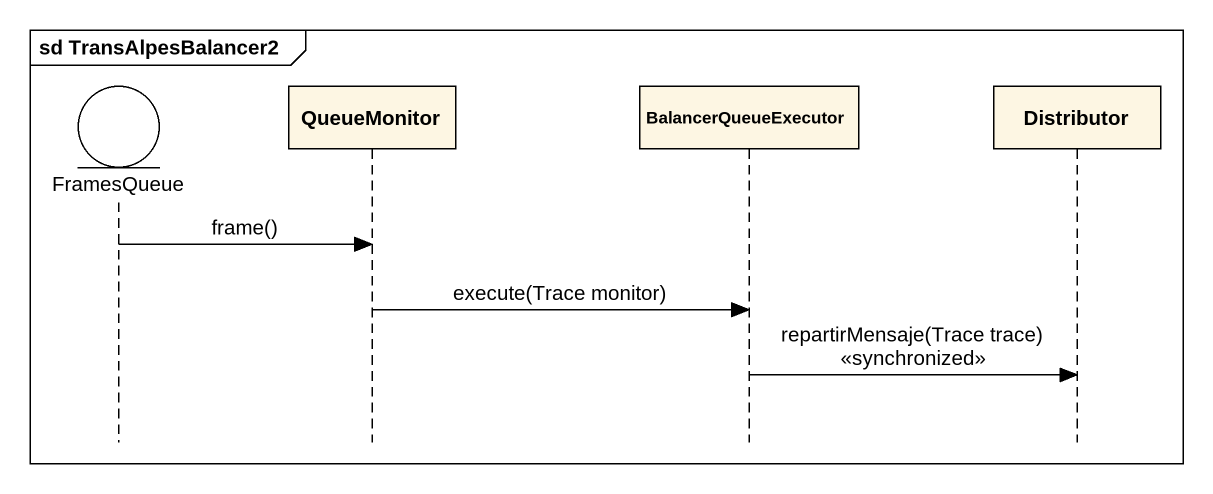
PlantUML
@startuml
mainframe sd TransAlpesBalancer2
hide footbox
entity FramesQueue
participant QueueMonitor
participant BalancerQueueExecutor
participant Distributor

FramesQueue -> QueueMonitor : frame()
QueueMonitor -> BalancerQueueExecutor : execute(Trace monitor)
BalancerQueueExecutor -> Distributor : repartirMensaje(Trace trace) <<synchronized>>
@enduml
